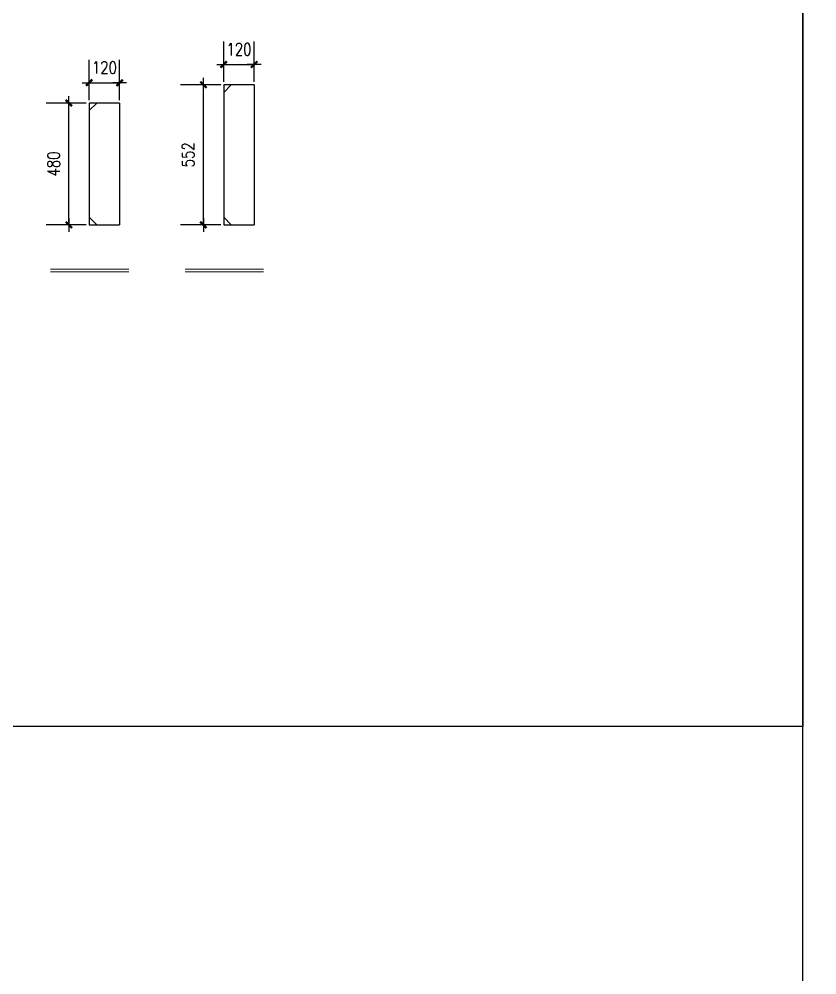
# Model space of a CAD drawing. Header units: millimetres. Extents: x 2287919 to 2522484, y -1845182 to -1736911.
# Drawn here: x 2397627 to 2400770, y -1809691 to -1805924 of the extents above; entities that cross this region are included whole.
import ezdxf

# ---------------------------------------------------------------- set-up
doc = ezdxf.new("R2010")
doc.units = ezdxf.units.MM
doc.header["$LTSCALE"] = 1000
doc.header["$PDMODE"] = 34
doc.styles.add('DIM_FONT', font='simplex.shx', dxfattribs={"width": 0.8, "bigfont": 'hztxt.shx'})
doc.dimstyles.new('WGH(1)', dxfattribs={"dimscale": 1.2, "dimtxt": 100, "dimasz": 0.5, "dimexe": 75, "dimexo": 75, "dimgap": 75, "dimtad": 1, "dimdec": 0, "dimzin": 0, "dimdsep": 46, "dimtxsty": 'DIM_FONT', "dimblk1": '_DIMX', "dimblk2": '_DIMX', "dimsah": 1, "dimcen": 0.09, "dimclrd": 3, "dimclre": 3, "dimclrt": 7, "dimadec": 0, "dimazin": 0, "dimtfac": 1, "dimtdec": 0, "dimtix": 1, "dimtmove": 2, "dimatfit": 3, "dimldrblk": '_DIMX', "dimfxl": 1, "dimtolj": 1, "dimtzin": 0, "dimarcsym": 0})

# ---------------------------------------------------------------- blocks, each defined once
blk = doc.blocks.new('_DIMX')
blk.add_line((-150, 0), (150, 0))
at = {"const_width": 50}
blk.add_lwpolyline([(-70, -70), (70, 70)], dxfattribs=at)
blk = doc.blocks.new('*D1230')
at = {"color": 3, "lineweight": -2}
for p, q in [((2397891, -1806255), (2397733, -1806255)), ((2397823, -1806734.82), (2397823, -1806255.18)), ((2397891, -1806735), (2397733, -1806735))]:
    blk.add_line(p, q, dxfattribs=at)
at = {"layer": 'Defpoints', "color": 0}
for p in [(2397823, -1806255), (2397903, -1806255), (2397903, -1806735)]:
    blk.add_point(p, dxfattribs=at)
at = {"color": 3, "lineweight": -2, "xscale": 0.18, "yscale": 0.18, "zscale": 0.18}
for p, rotation in [((2397823, -1806255), 90), ((2397823, -1806735), 270)]:
    blk.add_blockref('_DIMX', p, dxfattribs=dict(at, rotation=rotation))
at = {"color": 7, "insert": (2397763, -1806495), "char_height": 48, "attachment_point": 5, "rotation": 90, "style": 'DIM_FONT'}
blk.add_mtext('\\A1;480', dxfattribs=at)
blk = doc.blocks.new('*D1229')
at = {"color": 3, "lineweight": -2}
for p, q in [((2397903, -1806243), (2397903, -1806085)), ((2398023, -1806243), (2398023, -1806085)), ((2397902.82, -1806175), (2397902.64, -1806175)), ((2397903, -1806175), (2398023, -1806175)), ((2398023.18, -1806175), (2398023.36, -1806175))]:
    blk.add_line(p, q, dxfattribs=at)
at = {"layer": 'Defpoints', "color": 0}
for p in [(2398023, -1806175), (2397903, -1806255), (2398023, -1806255)]:
    blk.add_point(p, dxfattribs=at)
at = {"color": 3, "lineweight": -2, "xscale": 0.18, "yscale": 0.18, "zscale": 0.18}
blk.add_blockref('_DIMX', (2397903, -1806175), dxfattribs=at)
at = {"color": 3, "lineweight": -2, "xscale": 0.18, "yscale": 0.18, "zscale": 0.18, "rotation": 180}
blk.add_blockref('_DIMX', (2398023, -1806175), dxfattribs=at)
at = {"color": 7, "insert": (2397963, -1806115), "char_height": 48, "attachment_point": 5, "style": 'DIM_FONT'}
blk.add_mtext('\\A1;120', dxfattribs=at)
blk = doc.blocks.new('*D1347')
at = {"color": 3, "lineweight": -2}
for p, q in [((2398421, -1806183), (2398263, -1806183)), ((2398353, -1806734.82), (2398353, -1806183.18)), ((2398421, -1806735), (2398263, -1806735))]:
    blk.add_line(p, q, dxfattribs=at)
at = {"layer": 'Defpoints', "color": 0}
for p in [(2398353, -1806183), (2398433, -1806183), (2398433, -1806735)]:
    blk.add_point(p, dxfattribs=at)
at = {"color": 3, "lineweight": -2, "xscale": 0.18, "yscale": 0.18, "zscale": 0.18}
for p, rotation in [((2398353, -1806183), 90), ((2398353, -1806735), 270)]:
    blk.add_blockref('_DIMX', p, dxfattribs=dict(at, rotation=rotation))
at = {"color": 7, "insert": (2398293, -1806459), "char_height": 48, "attachment_point": 5, "rotation": 90, "style": 'DIM_FONT'}
blk.add_mtext('\\A1;552', dxfattribs=at)
blk = doc.blocks.new('*D1346')
at = {"color": 3, "lineweight": -2}
for p, q in [((2398433, -1806171), (2398433, -1806013)), ((2398553, -1806171), (2398553, -1806013)), ((2398432.82, -1806103), (2398432.64, -1806103)), ((2398433, -1806103), (2398553, -1806103)), ((2398553.18, -1806103), (2398553.36, -1806103))]:
    blk.add_line(p, q, dxfattribs=at)
at = {"layer": 'Defpoints', "color": 0}
for p in [(2398553, -1806103), (2398433, -1806183), (2398553, -1806183)]:
    blk.add_point(p, dxfattribs=at)
at = {"color": 3, "lineweight": -2, "xscale": 0.18, "yscale": 0.18, "zscale": 0.18}
blk.add_blockref('_DIMX', (2398433, -1806103), dxfattribs=at)
at = {"color": 3, "lineweight": -2, "xscale": 0.18, "yscale": 0.18, "zscale": 0.18, "rotation": 180}
blk.add_blockref('_DIMX', (2398553, -1806103), dxfattribs=at)
at = {"color": 7, "insert": (2398493, -1806043), "char_height": 48, "attachment_point": 5, "style": 'DIM_FONT'}
blk.add_mtext('\\A1;120', dxfattribs=at)

msp = doc.modelspace()

# ---------------------------------------------------------------- linework, layer by layer
for p, q in [((2398433, -1806183), (2398433, -1806735)), ((2398553, -1806183), (2398433, -1806183)), ((2398463, -1806183), (2398433, -1806213)), ((2398553, -1806183), (2398553, -1806735)), ((2397903, -1806255), (2397903, -1806735)), ((2398023, -1806255), (2397903, -1806255)), ((2397933, -1806255), (2397903, -1806285)), ((2398023, -1806255), (2398023, -1806735)), ((2397903, -1806705), (2397933, -1806735)), ((2397903, -1806735), (2398023, -1806735)), ((2398433, -1806705), (2398463, -1806735)), ((2398433, -1806735), (2398553, -1806735))]:
    msp.add_line(p, q)
at = {"lineweight": 15}
for p, q in [((2397751.2, -1806910), (2398059.7, -1806910)), ((2397751.2, -1806920), (2398059.7, -1806920)), ((2398281.2, -1806910), (2398589.7, -1806910)), ((2398281.2, -1806920), (2398589.7, -1806920))]:
    msp.add_line(p, q, dxfattribs=at)
for points in [[(2400713.9, -1800312), (2415563.9, -1800312), (2415563.9, -1810812), (2400713.9, -1810812)], [(2394773.9, -1804512), (2400713.9, -1804512), (2400713.9, -1808712), (2394773.9, -1808712)], [(2394773.9, -1809772), (2400713.9, -1809772), (2400713.9, -1808712), (2394773.9, -1808712)]]:
    msp.add_lwpolyline(points, close=True)

# ---------------------------------------------------------------- dimensions: what is measured, and where the dimension line sits
at = {"color": 1}
for base, p1, p2, picture, middle in [((2398553, -1806103), (2398433, -1806183), (2398553, -1806183), '*D1346', (2398493, -1806043)), ((2398023, -1806175), (2397903, -1806255), (2398023, -1806255), '*D1229', (2397963, -1806115))]:
    dim = msp.add_linear_dim(base=base, p1=p1, p2=p2, dimstyle='WGH(1)', override={"dimtxt": 40, "dimasz": 0.15, "dimexo": 10, "dimgap": 30}, dxfattribs=at)
    dim.commit()
    dim.dimension.update_dxf_attribs({"geometry": picture, "text_midpoint": middle})
for p1, p2, picture, middle in [((2398433, -1806735), (2398433, -1806183), '*D1347', (2398293, -1806459)), ((2397903, -1806735), (2397903, -1806255), '*D1230', (2397763, -1806495))]:
    dim = msp.add_aligned_dim(p1=p1, p2=p2, distance=80, dimstyle='WGH(1)', override={"dimtxt": 40, "dimasz": 0.15, "dimexo": 10, "dimgap": 30}, dxfattribs=at)
    dim.commit()
    dim.dimension.update_dxf_attribs({"geometry": picture, "text_midpoint": middle})

doc.saveas('drawing.dxf')
